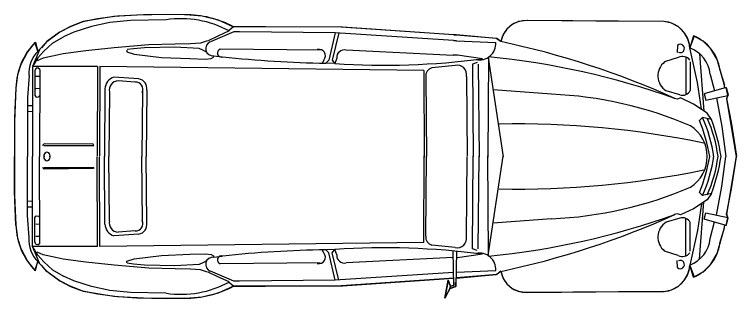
# Model space of a CAD drawing. Header units: millimetres. Extents: x -21385 to 341565, y -192336 to 174804.
# Drawn here: x -8341 to -3934, y -6254 to -4521 of the extents above; entities that cross this region are included whole.
import ezdxf

# ---------------------------------------------------------------- set-up
doc = ezdxf.new("R2010")
doc.units = ezdxf.units.MM

# ---------------------------------------------------------------- blocks, each defined once
blk = doc.blocks.new('car14')
at = {"color": 0, "linetype": 'ByBlock', "lineweight": -2}
for p, q in [((-355.8, 4861.8), (-199.6, 4891.9)), ((-1.4, 4922.3), (-353.4, 4862.2)), ((-199.6, 4891.9), (-2.8, 4922.3)), ((350.6, 4862.2), (-1.4, 4922.3)), ((196.9, 4891.9), (0, 4922.3)), ((353.1, 4861.8), (196.9, 4891.9)), ((-529.7, 4820.3), (-436.6, 4848.3)), ((-420.6, 4850.9), (-443.7, 4846.1)), ((-423.1, 4859.5), (-378.4, 4870.3)), ((-423.1, 4859.5), (-384, 4724.2)), ((-375.8, 4869.3), (-423, 4859.2)), ((-423, 4859.2), (-420.6, 4850.9)), ((-378.4, 4870.3), (-355.8, 4861.8)), ((-353.4, 4862.2), (-375.8, 4869.3)), ((-345.4, 4735.4), (-374.2, 4868.6)), ((-185, 4832.4), (-1, 4857.8)), ((182.3, 4832.4), (-1.7, 4857.8)), ((342.6, 4735.4), (371.5, 4868.6)), ((373.1, 4869.3), (350.6, 4862.2)), ((375.7, 4870.3), (353.1, 4861.8)), ((420.2, 4859.2), (373.1, 4869.3)), ((420.3, 4859.5), (375.7, 4870.3)), ((420.3, 4859.5), (381.2, 4724.2)), ((417.8, 4850.9), (420.2, 4859.2)), ((440.9, 4846.1), (417.8, 4850.9)), ((527, 4820.3), (433.8, 4848.3)), ((-594.2, 4803.5), (-658.5, 4766.2)), ((-443.7, 4846.1), (-594.2, 4803.5)), ((-359.2, 4799.5), (-185, 4832.4)), ((356.5, 4799.5), (182.3, 4832.4)), ((591.4, 4803.5), (440.9, 4846.1)), ((655.7, 4766.2), (591.4, 4803.5)), ((-658.5, 4766.2), (-702.6, 4721.5)), ((-502.7, 4761.8), (-401.1, 4788.7)), ((-227.4, 4770.4), (-266.1, 4743.3)), ((-227.4, 4770.4), (-240, 4713.7)), ((224.6, 4770.4), (237.2, 4713.7)), ((224.6, 4770.4), (263.3, 4743.3)), ((500, 4761.8), (398.3, 4788.7)), ((699.9, 4721.5), (655.7, 4766.2)), ((-702.6, 4721.5), (-736.7, 4663)), ((-627.9, 4695.5), (-277.2, 4723.2)), ((-384, 4724.2), (-345.4, 4735.4)), ((-266.1, 4743.3), (-320.9, 4660.4)), ((263.3, 4743.3), (318.1, 4660.4)), ((625.1, 4695.5), (274.4, 4723.2)), ((381.2, 4724.2), (342.6, 4735.4)), ((733.9, 4663), (699.9, 4721.5)), ((-452.1, 4684.9), (-664.2, 4637.6)), ((-291, 4707.9), (-452.1, 4684.9)), ((-240, 4713.7), (-221.7, 4695.2)), ((237.2, 4713.7), (218.9, 4695.2)), ((288.2, 4707.9), (449.3, 4684.9)), ((449.3, 4684.9), (661.5, 4637.6)), ((-738.5, 4658.8), (-664.2, 4637.6)), ((-736.7, 4663), (-671, 4639.5)), ((-671, 4639.5), (-717.3, 4625.6)), ((-578.6, 4639.7), (-404.1, 4640.1)), ((-320.9, 4660.4), (-358.4, 4579.8)), ((318.1, 4660.4), (355.6, 4579.8)), ((575.8, 4639.7), (401.4, 4640.1)), ((735.7, 4658.8), (661.5, 4637.6)), ((668.2, 4639.5), (733.9, 4663)), ((714.5, 4625.6), (668.2, 4639.5)), ((-760.3, 4600.8), (-792.7, 4567.2)), ((-717.3, 4625.6), (-760.3, 4600.8)), ((-606, 4613.6), (-379.5, 4612.7)), ((603.2, 4613.6), (376.7, 4612.7)), ((757.5, 4600.8), (714.5, 4625.6)), ((790, 4567.2), (757.5, 4600.8)), ((-792.7, 4567.2), (-815.1, 4526.2)), ((-679.4, 4561.9), (-635.9, 4560.3)), ((-605.1, 4566.6), (-578.2, 4483.3)), ((-377.2, 4575.6), (-402.3, 4492.5)), ((-358.4, 4579.8), (-351, 4561.4)), ((-351, 4561.4), (-356.1, 4541.6)), ((355.6, 4579.8), (348.3, 4561.4)), ((348.3, 4561.4), (353.3, 4541.6)), ((374.4, 4575.6), (399.5, 4492.5)), ((602.3, 4566.6), (575.4, 4483.3)), ((676.6, 4561.9), (633.1, 4560.3)), ((812.3, 4526.2), (790, 4567.2)), ((-815.1, 4526.2), (-825.7, 4480.8)), ((822.9, 4480.8), (812.3, 4526.2)), ((-825.9, 4478.3), (-830.3, 3645.6)), ((-825.7, 4480.8), (-828.1, 4064)), ((825.3, 4064), (822.9, 4480.8)), ((823.1, 4478.3), (827.6, 3645.6)), ((-828.1, 4064), (-830.4, 3644.7)), ((827.6, 3644.7), (825.3, 4064)), ((-381.4, 3793.9), (-409, 3437.3)), ((378.6, 3793.9), (406.2, 3437.3)), ((-830.4, 3644.7), (-824.2, 3592.3)), ((821.4, 3592.3), (827.6, 3644.7)), ((-824.2, 3592.3), (-806.6, 3553.6)), ((803.9, 3553.6), (821.4, 3592.3)), ((-806.6, 3553.6), (-778.3, 3520.5)), ((775.6, 3520.5), (803.9, 3553.6)), ((-778.3, 3520.5), (-746, 3498.6)), ((-746, 3498.6), (-702.2, 3484.1)), ((-702.2, 3484.1), (-721.3, 3456.3)), ((-702.2, 3484.1), (-721.1, 3459.2)), ((-605.9, 3405.9), (-0.1, 3497.5)), ((603.1, 3405.9), (-2.7, 3497.5)), ((699.4, 3484.1), (743.2, 3498.6)), ((699.4, 3484.1), (718.3, 3459.2)), ((718.5, 3456.3), (699.4, 3484.1)), ((743.2, 3498.6), (775.6, 3520.5)), ((-721.3, 3456.3), (-744, 3210.4)), ((-721.1, 3459.2), (-741.9, 3212.6)), ((-708.2, 3213.9), (-697.4, 3452.7)), ((705.5, 3213.9), (694.6, 3452.7)), ((718.3, 3459.2), (739.1, 3212.6)), ((741.3, 3210.4), (718.5, 3456.3)), ((-609.8, 3407.8), (2.9, 3404.4)), ((607, 3407.8), (-5.7, 3404.4)), ((-597.5, 3372), (-619, 3218.5)), ((-565.4, 3346.3), (-0.3, 3351.4)), ((562.6, 3346.3), (-2.4, 3351.4)), ((594.8, 3372), (616.3, 3218.5)), ((-575.4, 3339.9), (-565.6, 3311.6)), ((-565.6, 3311.6), (-0.4, 3315.3)), ((562.8, 3311.6), (-2.4, 3315.3)), ((572.6, 3339.9), (562.8, 3311.6)), ((-490, 3273.5), (-4.1, 3277.9)), ((487.2, 3273.5), (1.3, 3277.9)), ((-619, 3218.5), (-619, 3193.7)), ((-743, 3196.7), (-790.3, 2510.4)), ((-744, 3195.9), (-789.9, 2517.5)), ((-709.7, 3194.1), (-755.8, 2473.1)), ((-744, 3210.4), (-744, 3195.9)), ((-741.9, 3212.6), (-741.9, 3196.7)), ((-708.2, 3213.9), (-708.2, 3194.1)), ((-618.1, 3193.7), (-650.4, 2539.5)), ((-557.2, 3204.4), (-541.8, 3063.2)), ((554.4, 3204.4), (539, 3063.2)), ((786.2, 3196.9), (575.7, 3192.1)), ((576.1, 3213.9), (792.2, 3209.3)), ((615.3, 3193.7), (647.7, 2539.5)), ((707, 3194.1), (753, 2473.1)), ((740.2, 3196.7), (787.6, 2510.4)), ((741.2, 3195.9), (786.2, 3196.9)), ((787.1, 2517.5), (741.2, 3195.9)), ((791.6, 3209.3), (741.3, 3210.4)), ((754.1, 3163.1), (789.8, 3177.1)), ((789, 3176.7), (754.9, 3163)), ((789.8, 3177.1), (786.2, 3196.9)), ((786.2, 3196.9), (789, 3176.7)), ((804.7, 3173.2), (789.8, 3177.1)), ((804.5, 3173.8), (791.6, 3209.3)), ((792.2, 3209.3), (804.7, 3173.2)), ((863.2, 3141.3), (804.5, 3173.8)), ((804.7, 3173.2), (863.2, 3141.3)), ((863.2, 3141.3), (754.1, 3163.1)), ((754.9, 3163), (863.2, 3141.3)), ((-525.7, 3014.6), (-550, 1037.6)), ((-525.7, 3014.6), (3.3, 3016.4)), ((-487.5, 3025.8), (-0.5, 3029.8)), ((523, 3014.6), (-6.1, 3016.4)), ((484.7, 3025.8), (-2.2, 3029.8)), ((523, 3014.6), (547.2, 1037.6)), ((-789.9, 2517.5), (-792.2, 2047.6)), ((789.4, 2047.6), (787.1, 2517.5)), ((-790.3, 2510.4), (-793, 1842.6)), ((-755.8, 2473.1), (-763.1, 1889.6)), ((-755.8, 2473.1), (-590, 2433.8)), ((-755.7, 2495.4), (-589.9, 2454)), ((-602.2, 2482.4), (-569, 2471.2)), ((-589.9, 2454), (-569, 2471.2)), ((-569, 2471.2), (-570.3, 2416.4)), ((599.4, 2482.4), (566.2, 2471.2)), ((587.2, 2454), (566.2, 2471.2)), ((566.2, 2471.2), (567.5, 2416.4)), ((753, 2495.4), (587.2, 2454)), ((753, 2473.1), (587.2, 2433.8)), ((753, 2473.1), (760.4, 1889.6)), ((787.6, 2510.4), (790.3, 1842.6)), ((-590, 2433.8), (-570.3, 2416.4)), ((587.2, 2433.8), (567.5, 2416.4)), ((-651.1, 2382.1), (-656, 1770.2)), ((-590.1, 2403), (-570.4, 2393.1)), ((587.4, 2403), (567.6, 2393.1)), ((648.3, 2382.1), (653.3, 1770.2)), ((-792.2, 2047.6), (-793, 1849.5)), ((790.2, 1849.5), (789.4, 2047.6)), ((-793, 1851.5), (-765.9, 1820.2)), ((-763.1, 1889.6), (-762.2, 1854.9)), ((-762.2, 1854.9), (-700.9, 1711)), ((759.4, 1854.9), (698.1, 1711)), ((760.4, 1889.6), (759.4, 1854.9)), ((790.2, 1851.5), (763.1, 1820.2)), ((-793, 1849.5), (-832.9, 1760.2)), ((-767.3, 1825.9), (-735.2, 1757.2)), ((764.5, 1825.9), (732.4, 1757.2)), ((830.1, 1760.2), (790.2, 1849.5)), ((-616.5, 1731.8), (-610, 1782.4)), ((613.8, 1731.8), (607.2, 1782.4)), ((-832.9, 1760.2), (-858, 1660.8)), ((-735.2, 1757.2), (-707.4, 1696.8)), ((-607.7, 1730.4), (-616.6, 1729.4)), ((-599.3, 1716.9), (-607.7, 1730.4)), ((596.5, 1716.9), (604.9, 1730.4)), ((604.9, 1730.4), (613.8, 1729.4)), ((732.4, 1757.2), (704.6, 1696.8)), ((855.2, 1660.8), (830.1, 1760.2)), ((-707.4, 1694.1), (-692.4, 1650.1)), ((-639, 1687), (-650.1, 1664.7)), ((-595.5, 1680.8), (-599.3, 1716.9)), ((-598.4, 1586.7), (-595.5, 1680.8)), ((592.8, 1680.8), (596.5, 1716.9)), ((595.6, 1586.7), (592.8, 1680.8)), ((636.3, 1687), (647.3, 1664.7)), ((704.6, 1694.1), (689.6, 1650.1)), ((-858, 1660.8), (-866.1, 1561.2)), ((-692.4, 1650.1), (-688.1, 1589.7)), ((-660.1, 1642.5), (-668.1, 1493.9)), ((-650.1, 1664.7), (-660.1, 1642.5)), ((647.3, 1664.7), (657.3, 1642.5)), ((657.3, 1642.5), (665.3, 1493.9)), ((689.6, 1650.1), (685.3, 1589.7)), ((863.3, 1561.2), (855.2, 1660.8)), ((-688.1, 1589.7), (-685.9, 1496.4)), ((-606.5, 1413.3), (-598.4, 1586.7)), ((603.7, 1413.3), (595.6, 1586.7)), ((685.3, 1589.7), (683.2, 1496.4)), ((-866, 1554.2), (-868.3, 1343.6)), ((-866.1, 1561.2), (-867.2, 1445)), ((864.4, 1445), (863.3, 1561.2)), ((863.3, 1554.2), (865.5, 1343.6)), ((-686.9, 1495.4), (-682.6, 1335.4)), ((-668.1, 1493.9), (-665.3, 1309.5)), ((665.3, 1493.9), (662.5, 1309.5)), ((684.1, 1495.4), (679.8, 1335.4)), ((-867.2, 1445), (-864, 1262.2)), ((-835.7, 1441.5), (-831.6, 1223.5)), ((-625.9, 1246), (-606.5, 1413.3)), ((623.2, 1246), (603.7, 1413.3)), ((832.9, 1441.5), (828.9, 1223.5)), ((861.2, 1262.2), (864.4, 1445)), ((-868.3, 1343.6), (-857.8, 1145.4)), ((-682.6, 1335.4), (-664.7, 1124.8)), ((-406.2, 1323.3), (-1.7, 1320.3)), ((403.5, 1323.3), (-1.1, 1320.3)), ((679.8, 1335.4), (661.9, 1124.8)), ((865.5, 1343.6), (855, 1145.4)), ((-665.3, 1309.5), (-659.2, 1242.6)), ((-402.8, 1296.1), (-1.5, 1293)), ((400, 1296.1), (-1.2, 1293)), ((662.5, 1309.5), (656.4, 1242.6)), ((-864, 1262.2), (-854.8, 1121.8)), ((-659.2, 1242.6), (-653.4, 1203)), ((-641, 1200.4), (-625.9, 1246)), ((-474.7, 1274.1), (-486.3, 1123)), ((-455, 1252.8), (-462.8, 1148.8)), ((452.2, 1252.8), (460.1, 1148.8)), ((472, 1274.1), (483.5, 1123)), ((638.2, 1200.4), (623.2, 1246)), ((656.4, 1242.6), (650.6, 1203)), ((852, 1121.8), (861.2, 1262.2)), ((-831.6, 1223.5), (-818.3, 1098.2)), ((-650.9, 1200.5), (-641, 1200.4)), ((648.1, 1200.5), (638.2, 1200.4)), ((828.9, 1223.5), (815.6, 1098.2)), ((-857.8, 1145.4), (-842.4, 1022.9)), ((-854.8, 1121.8), (-824.2, 934.5)), ((-664.7, 1124.8), (-645.5, 951.3)), ((661.9, 1124.8), (642.8, 951.3)), ((821.4, 934.5), (852, 1121.8)), ((855, 1145.4), (839.6, 1022.9)), ((-818.3, 1098.2), (-795.4, 986.6)), ((-413.6, 1066.8), (-0.6, 1065.1)), ((-393.7, 1096.5), (-2.1, 1092.4)), ((410.9, 1066.8), (-2.2, 1065.1)), ((390.9, 1096.5), (-0.7, 1092.4)), ((815.6, 1098.2), (792.7, 986.6)), ((-842.4, 1022.9), (-824, 933.3)), ((-550.1, 1022.8), (-550.2, 625)), ((-550.1, 1022.8), (-2.8, 1020.5)), ((-550, 1037.6), (-4.3, 1035.4)), ((-550, 1037.6), (-4.3, 1035.4)), ((547.3, 1022.8), (0.1, 1020.5)), ((547.2, 1037.6), (1.6, 1035.4)), ((547.2, 1037.6), (1.6, 1035.4)), ((547.3, 1022.8), (547.5, 625)), ((839.6, 1022.9), (821.2, 933.3)), ((-795.4, 986.6), (-759.8, 878.5)), ((-75.6, 996.1), (-77.9, 697.4)), ((-69.2, 1001), (-75.6, 996.1)), ((-68, 694.9), (-69.2, 1001)), ((65.2, 694.9), (66.5, 1001)), ((66.5, 1001), (72.8, 996.1)), ((72.8, 996.1), (75.1, 697.4)), ((792.7, 986.6), (757, 878.5)), ((-824.2, 934.5), (-794.3, 857.4)), ((-824, 933.3), (-793.5, 855.3)), ((-645.5, 951.3), (-627.7, 813.6)), ((642.8, 951.3), (624.9, 813.6)), ((821.2, 933.3), (790.7, 855.3)), ((791.5, 857.4), (821.4, 934.5)), ((-794.3, 857.4), (-759.7, 793.2)), ((-793.5, 855.3), (-757.7, 789.3)), ((-759.8, 878.5), (-731.7, 814)), ((757, 878.5), (728.9, 814)), ((790.7, 855.3), (754.9, 789.3)), ((757, 793.2), (791.5, 857.4)), ((-692.4, 747), (-731.7, 814)), ((-627.7, 813.6), (-619, 775.3)), ((624.9, 813.6), (616.2, 775.3)), ((689.6, 747), (728.9, 814)), ((-759.7, 793.2), (-700.7, 712.3)), ((-757.7, 789.3), (-702.4, 713.8)), ((-619, 775.3), (-602, 691)), ((616.2, 775.3), (599.2, 691)), ((698, 712.3), (757, 793.2)), ((754.9, 789.3), (699.6, 713.8)), ((-702.4, 713.8), (-665.4, 681.4)), ((-700.7, 712.3), (-644.3, 658.2)), ((-692.4, 747), (-644.1, 694.8)), ((689.6, 747), (641.3, 694.8)), ((641.5, 658.2), (698, 712.3)), ((699.6, 713.8), (662.6, 681.4)), ((-653, 669), (-550.2, 626.4)), ((-644.1, 694.8), (-603.5, 658.9)), ((-602, 691), (-584.8, 653.8)), ((-532.3, 670.5), (-543, 659.1)), ((-532.3, 670.5), (-2.3, 668.3)), ((-489.6, 668.3), (-489.6, 645.5)), ((-416.7, 668.3), (-414.9, 645.5)), ((-365.1, 661.4), (-372.2, 668.3)), ((-363.3, 647.7), (-365.1, 661.4)), ((-77.9, 697.4), (-69.4, 687.5)), ((529.5, 670.5), (-0.5, 668.3)), ((75.1, 697.4), (66.7, 687.5)), ((360.5, 647.7), (362.3, 661.4)), ((362.3, 661.4), (369.4, 668.3)), ((413.9, 668.3), (412.1, 645.5)), ((486.8, 668.3), (486.8, 645.5)), ((529.5, 670.5), (540.2, 659.1)), ((650.3, 669), (547.5, 626.4)), ((599.2, 691), (582, 653.8)), ((641.3, 694.8), (600.8, 658.9)), ((-699.5, 643.2), (-640.8, 659.1)), ((-644.3, 658.2), (-697.1, 640.9)), ((-697.1, 640.9), (-639.9, 594.5)), ((-603.5, 658.9), (-577.4, 642.5)), ((-577.4, 642.5), (-550.2, 626.4)), ((-550.2, 626.4), (-550.2, 625)), ((-548.3, 624.9), (-2.3, 624.9)), ((-541.2, 659.1), (-539.4, 647.7)), ((-539.4, 647.7), (-525.2, 640.9)), ((-525.2, 640.9), (-374, 640.9)), ((-374, 640.9), (-363.3, 647.7)), ((-310, 624.9), (-310, 597.6)), ((-274.4, 624.9), (-276.2, 597.6)), ((545.5, 624.9), (-0.5, 624.9)), ((271.6, 624.9), (273.4, 597.6)), ((307.2, 624.9), (307.2, 597.6)), ((371.2, 640.9), (360.5, 647.7)), ((522.4, 640.9), (371.2, 640.9)), ((536.6, 647.7), (522.4, 640.9)), ((538.4, 659.1), (536.6, 647.7)), ((574.6, 642.5), (547.5, 626.4)), ((547.5, 626.4), (547.5, 625)), ((600.8, 658.9), (574.6, 642.5)), ((637.1, 594.5), (694.4, 640.9)), ((696.7, 643.2), (638, 659.1)), ((694.4, 640.9), (641.5, 658.2)), ((-639.9, 594.5), (-562.8, 553.8)), ((-494.9, 604.4), (-361.5, 595.3)), ((-361.5, 595.3), (-2.3, 595.3)), ((358.8, 595.3), (-0.5, 595.3)), ((492.2, 604.4), (358.8, 595.3)), ((560.1, 553.8), (637.1, 594.5)), ((-562.8, 553.8), (-499.4, 534.3)), ((-499.4, 534.3), (-418.8, 524.5)), ((416, 524.5), (496.6, 534.3)), ((496.6, 534.3), (560.1, 553.8)), ((-420.2, 524.6), (-215.7, 515.5)), ((-418.8, 524.5), (-289.1, 518.8)), ((-289.1, 518.8), (-233.1, 516.3)), ((-233.1, 516.3), (-1.4, 516.3)), ((-215.7, 515.5), (-2.3, 515.5)), ((-1.4, 516.3), (230.3, 516.3)), ((212.9, 515.5), (-0.5, 515.5)), ((417.5, 524.6), (212.9, 515.5)), ((230.3, 516.3), (286.3, 518.8)), ((286.3, 518.8), (416, 524.5))]:
    blk.add_line(p, q, dxfattribs=at)
for centre, radius, start, end in [((-496.9, 4562.3), 260.2, 97.2619, 158.2272), ((101.8, 3996.4), 819.4, 97.1889, 114.2635), ((205.9, 3542.4), 1302.2, 99.127, 109.4352), ((-208.7, 3542.4), 1302.2, 70.5648, 80.873), ((-104.6, 3996.4), 819.4, 65.7366, 82.8111), ((494.1, 4562.3), 260.2, 21.7728, 82.7381), ((-482.3, 4568.2), 194.7, 96.0253, 159.1233), ((111.9, 3946.3), 844.3, 97.3997, 114.6339), ((-114.7, 3946.3), 844.3, 65.3661, 82.6003), ((479.5, 4568.2), 194.7, 20.8767, 83.9747), ((182.5, 3706), 1068.6, 99.8841, 112.2224), ((5445, 3577.3), 5645.4, 168.2908, 181.0515), ((-4.1, 4523.9), 218.6, 88.8955, 147.4005), ((1.4, 4523.9), 218.6, 32.5995, 91.1045), ((-185.3, 3706), 1068.6, 67.7776, 80.1159), ((-5447.8, 3577.3), 5645.4, 358.9486, 11.7092), ((-652.9, 4464.4), 173.6, 93.7577, 175.401), ((-558.1, 4592.8), 53.9, 124.423, 209.2094), ((-431.3, 4590.8), 56.2, 344.2412, 61.1635), ((2015.4, 3693.9), 2398.8, 156.7276, 177.6114), ((-2018.2, 3693.9), 2398.8, 2.3886, 23.2724), ((428.5, 4590.8), 56.2, 118.8365, 195.7588), ((555.3, 4592.8), 53.9, 330.7906, 55.577), ((650.1, 4464.4), 173.6, 4.599, 86.2423), ((-660.9, 4578.9), 25.1, 333.7701, 222.4447), ((658.1, 4578.9), 25.1, 317.5553, 206.2299), ((4401.6, 2407.4), 5216.1, 155.7979, 168.0871), ((4136, 2946.8), 4768.2, 160.4074, 174.4527), ((-4138.8, 2946.8), 4768.2, 5.5473, 19.5926), ((-4404.3, 2407.4), 5216.1, 11.9129, 24.2021), ((-493.5, 4549.8), 107.7, 218.1404, 327.8439), ((490.7, 4549.8), 107.7, 212.1561, 321.8596), ((-676.3, 3636.2), 154.3, 176.5112, 260.3467), ((673.5, 3636.2), 154.3, 279.6533, 3.4888), ((-690, 3354.3), 98.7, 347.1108, 94.2964), ((687.2, 3354.3), 98.7, 85.7036, 192.8892), ((-5156.3, 2776.6), 4597.5, 356.1923, 7.4413), ((5153.5, 2776.6), 4597.5, 172.5587, 183.8077), ((-501.5, 3217.5), 57.2, 78.3642, 193.2571), ((498.8, 3217.5), 57.2, 346.7429, 101.6358), ((-493.6, 3075), 49.6, 193.8312, 277.138), ((490.9, 3075), 49.6, 262.862, 346.1688), ((-605.9, 2528.2), 46, 165.7254, 274.6009), ((603.1, 2528.2), 46, 265.3991, 14.2746), ((-616.7, 2375), 38.6, 46.4604, 197.1467), ((-8127.9, 2563.6), 7559, 354.0978, 358.8841), ((8125.1, 2563.6), 7559, 181.1159, 185.9022), ((614, 2375), 38.6, 342.8533, 133.5396), ((-254.8, 1561.6), 611.3, 151.6954, 180.7005), ((252, 1561.6), 611.3, 359.2994, 28.3046), ((-230, 1532), 612.5, 151.3268, 188.4974), ((227.2, 1532), 612.5, 351.5026, 28.6732), ((-632.8, 1779.2), 24.9, 201.1339, 16.5694), ((630, 1779.2), 24.9, 163.4306, 338.8661), ((-659.9, 1726.4), 43.7, 200.7043, 7.1287), ((657.2, 1726.4), 43.7, 172.8713, 339.2957), ((-415.6, 1264.2), 59.9, 80.9778, 170.4718), ((412.9, 1264.2), 59.9, 9.5282, 99.0222), ((-411.6, 1255.4), 43.4, 64.4636, 183.5058), ((408.9, 1255.4), 43.4, 356.4942, 115.5364), ((-408.2, 1149.1), 54.6, 180.3425, 285.4546), ((405.5, 1149.1), 54.6, 254.5454, 359.6575), ((-406, 1151.8), 85.3, 199.6989, 264.8566), ((403.2, 1151.8), 85.3, 275.1434, 340.3011), ((-8.3, 714), 18.8, 63.2904, 296.235), ((5.6, 714), 18.8, 243.765, 116.7096), ((-513.5, 784.2), 180.8, 222.7932, 275.8878), ((510.7, 784.2), 180.8, 264.1122, 317.2068), ((-410.1, 936.6), 412.1, 225.3948, 268.5918), ((407.3, 936.6), 412.1, 271.4082, 314.6052)]:
    blk.add_arc(centre, radius, start, end, dxfattribs=at)

msp = doc.modelspace()

# ---------------------------------------------------------------- block references
at = {"rotation": 270}
msp.add_blockref('car14', (-8856.2, -5388.8), dxfattribs=at)

doc.saveas('drawing.dxf')
